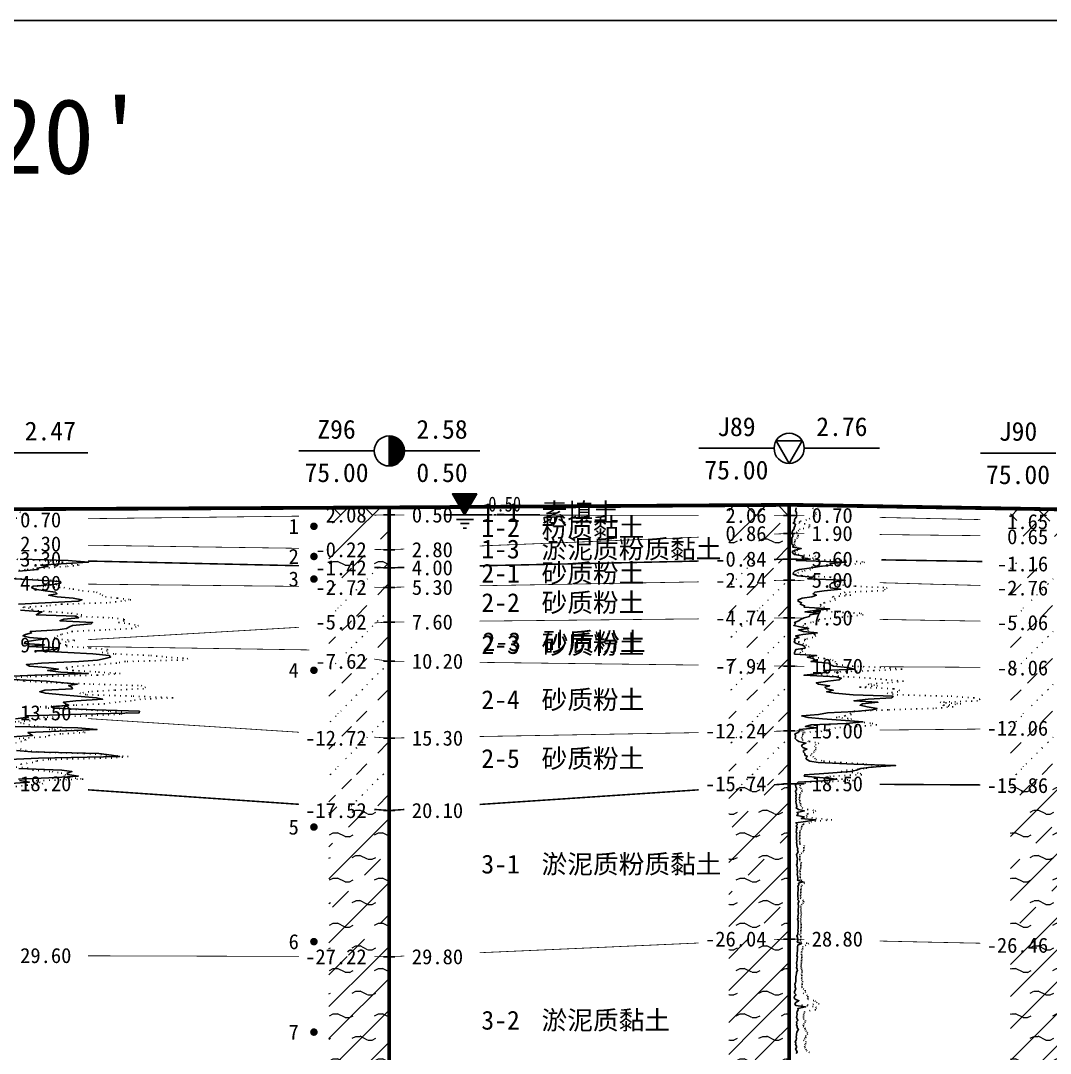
# Model space of a CAD drawing. Extents: x -37 to 3540, y -1485 to 297.
# Drawn here: x 1165.9 to 1302.6, y -746 to -609 of the extents above; entities that cross this region are included whole.
import ezdxf
from ezdxf.enums import TextEntityAlignment as Align

# ---------------------------------------------------------------- set-up
doc = ezdxf.new("R2010")
doc.units = 0
doc.linetypes.add('DOT', pattern=[6.35, 0, -6.35])
doc.layers.get('0').update_dxf_attribs({"linetype": 'CONTINUOUS'})
for name, color, linetype in [('CURVE', 200, 'CONTINUOUS'), ('FRAME', 7, 'CONTINUOUS'), ('HOLE', 41, 'CONTINUOUS'), ('SAMPLE', 1, 'CONTINUOUS'), ('STRATUM', 241, 'CONTINUOUS')]:
    doc.layers.add(name, color=color, linetype=linetype)
doc.layers.add('HATCH', color=7, linetype='CONTINUOUS', lineweight=13)
doc.styles.add('ST', font='')
doc.styles.get('ST').set_extended_font_data('SimSun')
pattern_1 = [(45, (860.5133, -891), (-2.12132, 2.12132), [10, 0]), (135, (860.5133, -891), (-2.12132, -2.12132), [10, 0])]
pattern_2 = [(45, (860.513, -891), (-4.24264, 4.24264), [10, 0]), (45, (861.574, -894.182), (-2.12132, 6.36396), [3, -3])]
pattern_3 = [(45, (860.513, -891), (-4.24264, 4.24264), [10, 0]), (45, (861.574, -894.182), (-2.12132, 6.36396), [3, -3]), (26.565, (861.5874, -891.2536), (5.999823, 5.999812), [0.567, -12.849]), (0, (861.0204, -891.2536), (0, 6), [0.567, -5.433]), (26.565, (858.932, -891), (5.999823, 5.999812), [0.567, -12.849]), (0, (859.439, -890.7464), (0, 6), [0.567, -5.433]), (153.435, (861.0204, -891.2536), (-5.999818, -5e-06), [1.134, -12.2826]), (26.565, (864.5874, -888.2536), (5.999823, 5.999812), [0.567, -12.849]), (0, (864.0204, -888.2536), (0, 6), [0.567, -5.433]), (26.565, (861.932, -888), (5.999823, 5.999812), [0.567, -12.849]), (0, (862.439, -887.7464), (0, 6), [0.567, -5.433]), (153.435, (864.0204, -888.2536), (-5.999818, -5e-06), [1.134, -12.2826])]
pattern_4 = [(45, (860.5133, -891), (-7e-07, 6.99998), [1.97196, -7.927535]), (45, (863.326, -888.171), (-7e-07, 6.99998), [1.99367, -7.90583]), (45, (865.581, -885.918), (-7e-07, 6.99998), [1.81361, -8.08588]), (26.56505, (860.5133, -887.5), (7, 7), [0.0965, -15.55598]), (36.8699, (861.2133, -886.8), (7, 7), [0.19775, -34.80225]), (315, (864.0133, -884.024), (6.99998, 1e-06), [0.03305, -9.86644]), (26.56505, (864.0133, -891), (7, 7), [0.14475, -15.50773]), (26.56505, (864.7133, -890.3), (7, 7), [0.10528, -15.5472]), (90, (865.063, -889.95), (-7, -5e-07), [0.02877, -6.97123]), (26.56505, (865.4133, -889.6), (7, 7), [0.09101, -31.21394]), (36.8699, (866.1133, -888.9), (7, 7), [0.11069, -34.88931]), (45, (866.8133, -888.2), (-2e-07, 6.99998), [0.10911, -9.79038]), (315, (867.4274, -887.452), (6.99998, 1e-06), [0.03305, -9.86644]), (36.8699, (861.9133, -886.1), (7, 7), [0.10224, -34.89776]), (53.1301, (862.6133, -885.4), (13.9999998, 21), [0.13438, -34.86562]), (53.1301, (863.3133, -884.7), (13.9999998, 21), [0.12625, -34.87375])]
pattern_5 = [(45, (860.5133, -891), (-2.12132, 2.12132), [10, 0]), (26.565, (861.5874, -891.2536), (5.999823, 5.999812), [0.567, -12.849]), (0, (861.0204, -891.2536), (0, 6), [0.567, -5.433]), (26.565, (858.932, -891), (5.999823, 5.999812), [0.567, -12.849]), (0, (859.439, -890.7464), (0, 6), [0.567, -5.433]), (153.435, (861.0204, -891.2536), (-5.999818, -5e-06), [1.134, -12.2826]), (26.565, (864.5874, -888.2536), (5.999823, 5.999812), [0.567, -12.849]), (0, (864.0204, -888.2536), (0, 6), [0.567, -5.433]), (26.565, (861.932, -888), (5.999823, 5.999812), [0.567, -12.849]), (0, (862.439, -887.7464), (0, 6), [0.567, -5.433]), (153.435, (864.0204, -888.2536), (-5.999818, -5e-06), [1.134, -12.2826])]

# ---------------------------------------------------------------- blocks, each defined once
blk = doc.blocks.new('图头_剖面图A3')
at = {"style": 'ST'}
for tag, height, p in [('01_剖面号', 10, (64.41, 11.39)), ('03＿纵向比例', 4.6, (50.43, -5.28)), ('02_横向比例', 4.6, (-18.82, -5.99))]:
    blk.add_attdef(tag, text='', height=height, dxfattribs=at).set_placement(p, align=Align.MIDDLE_LEFT)
blk = doc.blocks.new('H_sam_hole')
blk.add_line((0, 2), (0, -2))
at = {"const_width": 2}
blk.add_lwpolyline([(0, -1, 0.414214), (1, 0, 0.414214), (0, 1, 1)], format="xyb", dxfattribs=at)
blk.add_circle((0, 0), 2)
blk = doc.blocks.new('H_cpt_hole')
for p, q in [((-1.73, 1), (1.73, 1)), ((0, -2), (-1.73, 1)), ((1.73, 1), (0, -2))]:
    blk.add_line(p, q)
blk.add_circle((0, 0), 2)
blk = doc.blocks.new('SampleSoilUndisturbed')
at = {"const_width": 0.5}
blk.add_lwpolyline([(-0.25, 0, 1), (0.25, 0, 1)], format="xyb", close=True, dxfattribs=at)
blk = doc.blocks.new('Gwl')
blk.add_lwpolyline([(0, 0, 0, 3.22, 0), (0, 2.79, 3.22, 3.22, 0)], format="xyseb")
blk.add_lwpolyline([(0, 0), (1.61, 2.79), (-1.61, 2.79)], close=True)
for points in [[(-2.63, 0), (3.61, 0)], [(3.93, 0), (4.21, 0)], [(4.53, 0), (4.8, 0)], [(5.09, 0), (9.99, 0)], [(-1.09, -0.61), (1.16, -0.61)], [(-0.54, -1.14), (0.61, -1.14)], [(-0.19, -1.74), (0.26, -1.74)]]:
    blk.add_lwpolyline(points)
at = {"style": 'ST', "width": 0.8}
blk.add_attdef('*GWL', (3.14, 0.45), '', height=2, dxfattribs=at)

msp = doc.modelspace()

# ---------------------------------------------------------------- hatches: boundary and pattern name
at = {"layer": 'HATCH'}
h = msp.add_hatch(dxfattribs=at)
h.set_pattern_fill('STT', color=50, style=0)
h.set_pattern_definition(pattern_1)
h.paths.add_polyline_path([(1305.32, -673.86), (1297.32, -673.72), (1297.32, -675.28), (1305.32, -675.46)])
h.paths.add_polyline_path([(1288.2, -678.49), (1304.15, -678.49), (1304.15, -673.55), (1288.2, -673.55)], flags=9)
h.paths.add_polyline_path([(1288.2, -676.52), (1300.57, -676.52), (1300.57, -671.57), (1288.2, -671.57)], flags=9)
h.paths.add_polyline_path([(1296.11, -676.95), (1302.81, -676.95), (1302.81, -674.01), (1296.11, -674.01)], flags=24)
h = msp.add_hatch(dxfattribs=at)
h.set_pattern_fill('FZNT', color=32, style=0)
h.set_pattern_definition(pattern_2)
h.paths.add_polyline_path([(1305.32, -675.46), (1297.32, -675.28), (1297.32, -677.37), (1305.32, -677.46)])
h.paths.add_polyline_path([(1288.2, -681.35), (1314.88, -681.35), (1314.88, -676.41), (1288.2, -676.41)], flags=9)
h.paths.add_polyline_path([(1288.2, -678.49), (1304.15, -678.49), (1304.15, -673.55), (1288.2, -673.55)], flags=9)
h.paths.add_polyline_path([(1288.2, -676.52), (1300.57, -676.52), (1300.57, -671.57), (1288.2, -671.57)], flags=9)
h.paths.add_polyline_path([(1296.11, -678.95), (1302.81, -678.95), (1302.81, -676.01), (1296.11, -676.01)], flags=9)
h.paths.add_polyline_path([(1296.11, -676.95), (1302.81, -676.95), (1302.81, -674.01), (1296.11, -674.01)], flags=24)
h = msp.add_hatch(dxfattribs=at)
h.set_pattern_fill('FZNT', color=32, style=0)
h.set_pattern_definition(pattern_2)
h.paths.add_polyline_path([(1214.87, -674.58), (1206.87, -674.68), (1206.87, -679.06), (1214.87, -679.18)])
h.paths.add_polyline_path([(1204.23, -680.67), (1212.36, -680.67), (1212.36, -677.74), (1204.23, -677.74)], flags=9)
h.paths.add_polyline_path([(1205.66, -676.07), (1212.36, -676.07), (1212.36, -673.14), (1205.66, -673.14)], flags=9)
h = msp.add_hatch(dxfattribs=at)
h.set_pattern_fill('STT', color=50, style=0)
h.set_pattern_definition(pattern_1)
h.paths.add_polyline_path([(1214.87, -673.58), (1206.87, -673.62), (1206.87, -674.68), (1214.87, -674.58)])
h.paths.add_polyline_path([(1205.66, -676.07), (1212.36, -676.07), (1212.36, -673.14), (1205.66, -673.14)], flags=9)
h = msp.add_hatch(dxfattribs=at)
h.set_pattern_fill('STT', color=50, style=0)
h.set_pattern_definition(pattern_1)
h.paths.add_polyline_path([(1267.94, -673.23), (1259.94, -673.29), (1259.94, -674.63), (1267.94, -674.63)])
h.paths.add_polyline_path([(1258.73, -676.12), (1265.43, -676.12), (1265.43, -673.19), (1258.73, -673.19)], flags=9)
h = msp.add_hatch(dxfattribs=at)
h.set_pattern_fill('FZNT', color=32, style=0)
h.set_pattern_definition(pattern_2)
h.paths.add_polyline_path([(1267.94, -674.63), (1259.94, -674.63), (1259.94, -677.36), (1267.94, -677.03)])
h.paths.add_polyline_path([(1258.73, -678.52), (1265.43, -678.52), (1265.43, -675.59), (1258.73, -675.59)], flags=9)
h.paths.add_polyline_path([(1258.73, -676.12), (1265.43, -676.12), (1265.43, -673.19), (1258.73, -673.19)], flags=9)
h = msp.add_hatch(dxfattribs=at)
h.set_pattern_fill('YNFNT', color=251, style=0)
h.set_pattern_definition(pattern_3)
h.paths.add_polyline_path([(1267.94, -677.03), (1259.94, -677.36), (1259.94, -680.61), (1267.94, -680.43)])
h.paths.add_polyline_path([(1257.3, -681.92), (1265.43, -681.92), (1265.43, -678.99), (1257.3, -678.99)], flags=9)
h.paths.add_polyline_path([(1258.73, -678.52), (1265.43, -678.52), (1265.43, -675.59), (1258.73, -675.59)], flags=9)
h = msp.add_hatch(dxfattribs=at)
h.set_pattern_fill('YNFNT', color=251, style=0)
h.set_pattern_definition(pattern_3)
h.paths.add_polyline_path([(1214.87, -679.18), (1206.87, -679.06), (1206.87, -681.4), (1214.87, -681.58)])
h.paths.add_polyline_path([(1204.23, -683.07), (1212.36, -683.07), (1212.36, -680.15), (1204.23, -680.15)], flags=9)
h.paths.add_polyline_path([(1204.23, -680.67), (1212.36, -680.67), (1212.36, -677.74), (1204.23, -677.74)], flags=9)
h = msp.add_hatch(dxfattribs=at)
h.set_pattern_fill('SZFT', color=52, style=0)
h.set_pattern_definition(pattern_4)
h.paths.add_polyline_path([(1267.94, -680.43), (1259.94, -680.61), (1259.94, -683.38), (1267.94, -683.23)])
h.paths.add_polyline_path([(1257.31, -684.72), (1265.43, -684.72), (1265.43, -681.82), (1257.31, -681.82)], flags=9)
h.paths.add_polyline_path([(1257.3, -681.92), (1265.43, -681.92), (1265.43, -678.99), (1257.3, -678.99)], flags=9)
h = msp.add_hatch(dxfattribs=at)
h.set_pattern_fill('SZFT', color=52, style=0)
h.set_pattern_definition(pattern_4)
h.paths.add_polyline_path([(1214.87, -681.58), (1206.87, -681.4), (1206.87, -684.09), (1214.87, -684.18)])
h.paths.add_polyline_path([(1204.24, -685.66), (1212.35, -685.66), (1212.35, -682.76), (1204.24, -682.76)], flags=9)
h.paths.add_polyline_path([(1204.23, -683.07), (1212.36, -683.07), (1212.36, -680.15), (1204.23, -680.15)], flags=9)
h = msp.add_hatch(dxfattribs=at)
h.set_pattern_fill('SZFT', color=52, style=0)
h.set_pattern_definition(pattern_4)
h.paths.add_polyline_path([(1305.32, -681.06), (1297.32, -680.92), (1297.32, -684.04), (1305.32, -684.26)])
h.paths.add_polyline_path([(1288.2, -684.56), (1304.15, -684.56), (1304.15, -679.62), (1288.2, -679.62)], flags=9)
h.paths.add_polyline_path([(1294.68, -685.75), (1302.81, -685.75), (1302.81, -682.81), (1294.68, -682.81)], flags=9)
h.paths.add_polyline_path([(1294.68, -682.55), (1302.81, -682.55), (1302.81, -679.61), (1294.68, -679.61)], flags=9)
h = msp.add_hatch(dxfattribs=at)
h.set_pattern_fill('SZFT', color=52, style=0)
h.set_pattern_definition(pattern_4)
h.paths.add_polyline_path([(1267.94, -683.23), (1259.94, -683.38), (1259.94, -688.32), (1267.94, -688.23)])
h.paths.add_polyline_path([(1257.31, -689.72), (1265.43, -689.72), (1265.43, -686.82), (1257.31, -686.82)], flags=9)
h.paths.add_polyline_path([(1257.31, -684.72), (1265.43, -684.72), (1265.43, -681.82), (1257.31, -681.82)], flags=9)
h = msp.add_hatch(dxfattribs=at)
h.set_pattern_fill('SZFT', color=52, style=0)
h.set_pattern_definition(pattern_4)
h.paths.add_polyline_path([(1214.87, -684.18), (1206.87, -684.09), (1206.87, -689.25), (1214.87, -688.78)])
h.paths.add_polyline_path([(1204.23, -690.27), (1212.36, -690.27), (1212.36, -687.34), (1204.23, -687.34)], flags=9)
h.paths.add_polyline_path([(1204.24, -685.66), (1212.35, -685.66), (1212.35, -682.76), (1204.24, -682.76)], flags=9)
h = msp.add_hatch(dxfattribs=at)
h.set_pattern_fill('SZFT', color=52, style=0)
h.set_pattern_definition(pattern_4)
h.paths.add_polyline_path([(1305.32, -684.26), (1297.32, -684.04), (1297.32, -688.72), (1305.32, -688.86)])
h.paths.add_polyline_path([(1288.2, -688.46), (1304.15, -688.46), (1304.15, -683.52), (1288.2, -683.52)], flags=9)
h.paths.add_polyline_path([(1294.68, -690.35), (1302.81, -690.35), (1302.81, -687.41), (1294.68, -687.41)], flags=9)
h.paths.add_polyline_path([(1294.68, -685.75), (1302.81, -685.75), (1302.81, -682.81), (1294.68, -682.81)], flags=9)
h = msp.add_hatch(dxfattribs=at)
h.set_pattern_fill('SZFT', color=52, style=0)
h.set_pattern_definition(pattern_4)
h.paths.add_polyline_path([(1214.87, -688.78), (1206.87, -689.25), (1206.87, -692.85), (1214.87, -693.98)])
h.paths.add_polyline_path([(1204.23, -695.47), (1212.36, -695.47), (1212.36, -692.54), (1204.23, -692.54)], flags=9)
h.paths.add_polyline_path([(1204.23, -690.27), (1212.36, -690.27), (1212.36, -687.34), (1204.23, -687.34)], flags=9)
h = msp.add_hatch(dxfattribs=at)
h.set_pattern_fill('SZFT', color=52, style=0)
h.set_pattern_definition(pattern_4)
h.paths.add_polyline_path([(1267.94, -688.23), (1259.94, -688.32), (1259.94, -694.54), (1267.94, -694.63)])
h.paths.add_polyline_path([(1257.3, -696.12), (1265.43, -696.12), (1265.43, -693.19), (1257.3, -693.19)], flags=9)
h.paths.add_polyline_path([(1257.31, -689.72), (1265.43, -689.72), (1265.43, -686.82), (1257.31, -686.82)], flags=9)
h = msp.add_hatch(dxfattribs=at)
h.set_pattern_fill('SZFT', color=52, style=0)
h.set_pattern_definition(pattern_4)
h.paths.add_polyline_path([(1305.32, -688.86), (1297.32, -688.72), (1297.32, -694.81), (1305.32, -694.86)])
h.paths.add_polyline_path([(1288.2, -694.02), (1304.15, -694.02), (1304.15, -689.08), (1288.2, -689.08)], flags=9)
h.paths.add_polyline_path([(1294.68, -696.35), (1302.81, -696.35), (1302.81, -693.41), (1294.68, -693.41)], flags=9)
h.paths.add_polyline_path([(1294.68, -690.35), (1302.81, -690.35), (1302.81, -687.41), (1294.68, -687.41)], flags=9)
h = msp.add_hatch(dxfattribs=at)
h.set_pattern_fill('SZFT', color=52, style=0)
h.set_pattern_definition(pattern_4)
h.paths.add_polyline_path([(1214.87, -693.98), (1206.87, -692.85), (1206.87, -703.66), (1214.87, -704.18)])
h.paths.add_polyline_path([(1202.8, -705.67), (1212.36, -705.67), (1212.36, -702.75), (1202.8, -702.75)], flags=9)
h.paths.add_polyline_path([(1204.23, -695.47), (1212.36, -695.47), (1212.36, -692.54), (1204.23, -692.54)], flags=9)
h = msp.add_hatch(dxfattribs=at)
h.set_pattern_fill('SZFT', color=52, style=0)
h.set_pattern_definition(pattern_4)
h.paths.add_polyline_path([(1267.94, -694.63), (1259.94, -694.54), (1259.94, -703.38), (1267.94, -703.23)])
h.paths.add_polyline_path([(1255.88, -704.72), (1265.43, -704.72), (1265.43, -701.8), (1255.88, -701.8)], flags=9)
h.paths.add_polyline_path([(1257.3, -696.12), (1265.43, -696.12), (1265.43, -693.19), (1257.3, -693.19)], flags=9)
h = msp.add_hatch(dxfattribs=at)
h.set_pattern_fill('SZFT', color=52, style=0)
h.set_pattern_definition(pattern_4)
h.paths.add_polyline_path([(1305.32, -694.86), (1297.32, -694.81), (1297.32, -702.94), (1305.32, -702.86)])
h.paths.add_polyline_path([(1288.2, -701.34), (1304.15, -701.34), (1304.15, -696.4), (1288.2, -696.4)], flags=9)
h.paths.add_polyline_path([(1293.25, -704.35), (1302.81, -704.35), (1302.81, -701.41), (1293.25, -701.41)], flags=9)
h.paths.add_polyline_path([(1294.68, -696.35), (1302.81, -696.35), (1302.81, -693.41), (1294.68, -693.41)], flags=9)
h = msp.add_hatch(dxfattribs=at)
h.set_pattern_fill('SZFT', color=52, style=0)
h.set_pattern_definition(pattern_4)
h.paths.add_polyline_path([(1305.32, -702.86), (1297.32, -702.94), (1297.32, -710.41), (1305.32, -710.46)])
h.paths.add_polyline_path([(1288.2, -709.14), (1304.15, -709.14), (1304.15, -704.2), (1288.2, -704.2)], flags=9)
h.paths.add_polyline_path([(1293.25, -711.95), (1302.81, -711.95), (1302.81, -709.01), (1293.25, -709.01)], flags=9)
h.paths.add_polyline_path([(1293.25, -704.35), (1302.81, -704.35), (1302.81, -701.41), (1293.25, -701.41)], flags=9)
h = msp.add_hatch(dxfattribs=at)
h.set_pattern_fill('SZFT', color=52, style=0)
h.set_pattern_definition(pattern_4)
h.paths.add_polyline_path([(1214.87, -704.18), (1206.87, -703.66), (1206.87, -713.23), (1214.87, -713.78)])
h.paths.add_polyline_path([(1202.8, -715.27), (1212.36, -715.27), (1212.36, -712.35), (1202.8, -712.35)], flags=9)
h.paths.add_polyline_path([(1202.8, -705.67), (1212.36, -705.67), (1212.36, -702.75), (1202.8, -702.75)], flags=9)
h = msp.add_hatch(dxfattribs=at)
h.set_pattern_fill('SZFT', color=52, style=0)
h.set_pattern_definition(pattern_4)
h.paths.add_polyline_path([(1267.94, -703.23), (1259.94, -703.38), (1259.94, -710.77), (1267.94, -710.23)])
h.paths.add_polyline_path([(1255.88, -711.72), (1265.43, -711.72), (1265.43, -708.8), (1255.88, -708.8)], flags=9)
h.paths.add_polyline_path([(1255.88, -704.72), (1265.43, -704.72), (1265.43, -701.8), (1255.88, -701.8)], flags=9)
h = msp.add_hatch(dxfattribs=at)
h.set_pattern_fill('YNFNT', color=251, style=0)
h.set_pattern_definition(pattern_3)
h.paths.add_polyline_path([(1267.94, -710.23), (1259.94, -710.77), (1259.94, -731.19), (1267.94, -730.83)])
h.paths.add_polyline_path([(1255.87, -732.32), (1265.43, -732.32), (1265.43, -729.39), (1255.87, -729.39)], flags=9)
h.paths.add_polyline_path([(1255.88, -711.72), (1265.43, -711.72), (1265.43, -708.8), (1255.88, -708.8)], flags=9)
h = msp.add_hatch(dxfattribs=at)
h.set_pattern_fill('YNFNT', color=251, style=0)
h.set_pattern_definition(pattern_3)
h.paths.add_polyline_path([(1305.32, -710.46), (1297.32, -710.41), (1297.32, -731.48), (1305.32, -731.66)])
h.paths.add_polyline_path([(1288.2, -723.15), (1314.88, -723.15), (1314.88, -718.21), (1288.2, -718.21)], flags=9)
h.paths.add_polyline_path([(1293.25, -733.15), (1302.81, -733.15), (1302.81, -730.21), (1293.25, -730.21)], flags=9)
h.paths.add_polyline_path([(1293.25, -711.95), (1302.81, -711.95), (1302.81, -709.01), (1293.25, -709.01)], flags=9)
h = msp.add_hatch(dxfattribs=at)
h.set_pattern_fill('YNFNT', color=251, style=0)
h.set_pattern_definition(pattern_3)
h.paths.add_polyline_path([(1214.87, -713.78), (1206.87, -713.23), (1206.87, -733.16), (1214.87, -733.18)])
h.paths.add_polyline_path([(1202.81, -734.66), (1212.35, -734.66), (1212.35, -731.76), (1202.81, -731.76)], flags=9)
h.paths.add_polyline_path([(1202.8, -715.27), (1212.36, -715.27), (1212.36, -712.35), (1202.8, -712.35)], flags=9)
h = msp.add_hatch(dxfattribs=at)
h.set_pattern_fill('YNNT', color=251, style=0)
h.set_pattern_definition(pattern_5)
h.paths.add_polyline_path([(1267.94, -730.83), (1259.94, -731.19), (1259.94, -751.52), (1267.94, -751.43)])
h.paths.add_polyline_path([(1255.87, -752.92), (1265.43, -752.92), (1265.43, -749.99), (1255.87, -749.99)], flags=9)
h.paths.add_polyline_path([(1255.87, -732.32), (1265.43, -732.32), (1265.43, -729.39), (1255.87, -729.39)], flags=9)
h = msp.add_hatch(dxfattribs=at)
h.set_pattern_fill('YNNT', color=251, style=0)
h.set_pattern_definition(pattern_5)
h.paths.add_polyline_path([(1305.32, -731.66), (1297.32, -731.48), (1297.32, -752.08), (1305.32, -752.26)])
h.paths.add_polyline_path([(1288.21, -743.84), (1307.71, -743.84), (1307.71, -738.95), (1288.21, -738.95)], flags=9)
h.paths.add_polyline_path([(1293.25, -753.75), (1302.81, -753.75), (1302.81, -750.81), (1293.25, -750.81)], flags=9)
h.paths.add_polyline_path([(1293.25, -733.15), (1302.81, -733.15), (1302.81, -730.21), (1293.25, -730.21)], flags=9)
h = msp.add_hatch(dxfattribs=at)
h.set_pattern_fill('YNNT', color=251, style=0)
h.set_pattern_definition(pattern_5)
h.paths.add_polyline_path([(1214.87, -733.18), (1206.87, -733.16), (1206.87, -752.26), (1214.87, -751.98)])
h.paths.add_polyline_path([(1202.8, -753.47), (1212.36, -753.47), (1212.36, -750.54), (1202.8, -750.54)], flags=9)
h.paths.add_polyline_path([(1202.81, -734.66), (1212.35, -734.66), (1212.35, -731.76), (1202.81, -731.76)], flags=9)

# ---------------------------------------------------------------- linework, layer by layer
at = {"layer": 'CURVE', "color": 30, "linetype": 'Continuous'}
for points in [[(1268.87, -673.63), (1268.83, -673.83), (1268.8, -674.03), (1268.93, -674.23), (1268.93, -674.43), (1268.91, -674.63), (1268.91, -674.83), (1268.76, -675.03), (1268.64, -675.23), (1268.69, -675.43), (1268.47, -675.63), (1268.8, -675.83), (1268.75, -676.03), (1268.61, -676.23), (1268.61, -676.43), (1268.43, -676.63), (1268.36, -676.83), (1268.35, -677.03), (1268.42, -677.23), (1268.45, -677.43), (1268.3, -677.63), (1268.31, -677.83), (1268.3, -678.03), (1268.31, -678.23), (1268.32, -678.43), (1268.5, -678.63), (1268.42, -678.83), (1269.54, -679.03), (1268.74, -679.23), (1268.36, -679.43), (1268.44, -679.63), (1268.67, -679.83), (1269.92, -680.03), (1269.64, -680.23), (1270.74, -680.43), (1268.88, -680.63), (1275.55, -680.83), (1273.35, -681.03), (1273.55, -681.23), (1271.96, -681.43), (1270.58, -681.63), (1269.3, -681.83), (1268.72, -682.03), (1268.5, -682.23), (1268.46, -682.43), (1269.06, -682.63), (1271.08, -682.83), (1270.42, -683.03), (1275.18, -683.23), (1274.03, -683.43), (1273.58, -683.63), (1273.35, -683.83), (1273.38, -684.03), (1273.41, -684.23), (1274.8, -684.43), (1272.59, -684.63), (1271.37, -684.83), (1271.12, -685.03), (1271.57, -685.23), (1270.94, -685.43), (1269.66, -685.63), (1269.12, -685.83), (1269.13, -686.03), (1269.6, -686.23), (1269.41, -686.43), (1269.99, -686.63), (1269.94, -686.83), (1273.33, -687.03), (1271.37, -687.23), (1270.04, -687.43), (1271.9, -687.63), (1270.7, -687.83), (1270.65, -688.03), (1269.95, -688.23), (1269.45, -688.43), (1269.21, -688.63), (1268.66, -688.83), (1268.77, -689.03), (1268.55, -689.23), (1269.39, -689.43), (1270.55, -689.63), (1269.18, -689.83), (1269.84, -690.03), (1271.68, -690.23), (1269.78, -690.43), (1268.8, -690.63), (1269.26, -690.83), (1268.67, -691.03), (1268.71, -691.23), (1268.6, -691.43), (1268.87, -691.63), (1269.7, -691.83), (1270.01, -692.03), (1270.06, -692.23), (1268.83, -692.43), (1268.76, -692.63), (1268.65, -692.83), (1268.66, -693.03), (1271.59, -693.23), (1270.34, -693.43), (1271.09, -693.63), (1271.46, -693.83), (1270.85, -694.03), (1273.23, -694.23), (1273.34, -694.43), (1273.83, -694.63), (1275.75, -694.83), (1276.6, -695.03), (1272.53, -695.23), (1272.94, -695.43), (1271.62, -695.63), (1269.9, -695.83), (1274.17, -696.03), (1274.85, -696.23), (1274.57, -696.43), (1273.1, -696.63), (1271.54, -696.83), (1271.84, -697.03), (1273.3, -697.23), (1272.7, -697.43), (1272.92, -697.63), (1273.79, -697.83), (1272.91, -698.03), (1274.03, -698.23), (1276.44, -698.43), (1281.73, -698.63), (1281.56, -698.83), (1278.44, -699.03), (1276.54, -699.23), (1279.72, -699.43), (1277.67, -699.63), (1277.35, -699.83), (1278.31, -700.03), (1279.62, -700.23), (1279, -700.43), (1276.64, -700.63), (1273.03, -700.83), (1271.82, -701.03), (1269.61, -701.23), (1270.47, -701.43), (1272.36, -701.63), (1275.43, -701.83), (1277.73, -702.03), (1275.5, -702.23), (1270.88, -702.43), (1270.11, -702.63), (1271.6, -702.83), (1269.3, -703.03), (1269.3, -703.23), (1269.14, -703.43), (1268.72, -703.63), (1268.77, -703.83), (1268.78, -704.03), (1268.74, -704.23), (1268.98, -704.43), (1269.22, -704.63), (1270.16, -704.83), (1269.7, -705.03), (1269.6, -705.23), (1269.76, -705.43), (1270.3, -705.63), (1269.86, -705.83), (1269.85, -706.03), (1270.03, -706.23), (1270.03, -706.43), (1270.36, -706.63), (1270.16, -706.83), (1270.28, -707.03), (1270.69, -707.23), (1271.81, -707.43), (1276.55, -707.63), (1282.06, -707.83), (1278.83, -708.03), (1277.44, -708.23), (1276.89, -708.43), (1276.07, -708.63), (1273.18, -708.83), (1270.02, -709.03), (1269.95, -709.23), (1272.48, -709.43), (1274.28, -709.63), (1272.4, -709.83), (1269.13, -710.03), (1268.9, -710.23), (1268.8, -710.43), (1268.85, -710.63), (1268.91, -710.83), (1268.92, -711.03), (1268.79, -711.23), (1268.85, -711.43), (1268.9, -711.63), (1268.82, -711.83), (1268.89, -712.03), (1268.83, -712.23), (1268.87, -712.43), (1268.82, -712.63), (1268.86, -712.83), (1268.92, -713.03), (1268.98, -713.23), (1268.87, -713.43), (1269.2, -713.63), (1269.97, -713.83), (1268.99, -714.03), (1269.14, -714.23), (1268.96, -714.43), (1269.94, -714.63), (1269.55, -714.83), (1271.46, -715.03), (1270.11, -715.23), (1268.83, -715.43), (1269.04, -715.63), (1268.86, -715.83), (1269.03, -716.03), (1268.92, -716.23), (1268.92, -716.43), (1268.86, -716.63), (1268.96, -716.83), (1268.92, -717.03), (1268.93, -717.23), (1268.91, -717.43), (1268.94, -717.63), (1268.96, -717.83), (1268.91, -718.03), (1268.95, -718.23), (1268.95, -718.43), (1269.03, -718.63), (1269.1, -718.83), (1269.05, -719.03), (1269.13, -719.23), (1269.05, -719.43), (1268.94, -719.63), (1268.97, -719.83), (1269, -720.03), (1269.05, -720.23), (1268.99, -720.43), (1268.99, -720.63), (1269.01, -720.83), (1268.94, -721.03), (1269.01, -721.23), (1269.05, -721.43), (1269.03, -721.63), (1269.04, -721.83), (1269.06, -722.03), (1269.02, -722.23), (1269.07, -722.43), (1269.08, -722.63), (1269.08, -722.83), (1269.07, -723.03), (1269.75, -723.23), (1269.19, -723.43), (1269.24, -723.63), (1269.08, -723.83), (1269.13, -724.03), (1269.13, -724.23), (1269.12, -724.43), (1269.1, -724.63), (1269.11, -724.83), (1269.11, -725.03), (1269.09, -725.23), (1269.12, -725.43), (1269.09, -725.63), (1269.27, -725.83), (1269.15, -726.03), (1269.15, -726.23), (1269.18, -726.43), (1269.18, -726.63), (1269.15, -726.83), (1269.16, -727.03), (1269.16, -727.23), (1269.19, -727.43), (1269.14, -727.63), (1269.09, -727.83), (1269.12, -728.03), (1269.07, -728.23), (1269.15, -728.43), (1269.14, -728.63), (1269.14, -728.83), (1269.14, -729.03), (1269.13, -729.23), (1269.16, -729.43), (1269.11, -729.63), (1269.13, -729.83), (1269.1, -730.03), (1269.11, -730.23), (1268.95, -730.43), (1269.05, -730.63), (1269.1, -730.83), (1269.09, -731.03), (1269.02, -731.23), (1269.6, -731.43), (1269.09, -731.63), (1269.06, -731.83), (1269.06, -732.03), (1269.05, -732.23), (1269.04, -732.43), (1269.02, -732.63), (1269.01, -732.83), (1268.98, -733.03), (1269.07, -733.23), (1269.02, -733.43), (1269.02, -733.63), (1268.96, -733.83), (1268.93, -734.03), (1268.96, -734.23), (1268.96, -734.43), (1268.91, -734.63), (1269.01, -734.83), (1269.04, -735.03), (1268.91, -735.23), (1268.92, -735.43), (1268.89, -735.63), (1268.81, -735.83), (1268.83, -736.03), (1268.83, -736.23), (1268.85, -736.43), (1268.77, -736.63), (1268.7, -736.83), (1268.75, -737.03), (1268.76, -737.23), (1268.81, -737.43), (1268.74, -737.63), (1268.66, -737.83), (1268.67, -738.03), (1268.87, -738.23), (1268.66, -738.43), (1268.6, -738.63), (1268.76, -738.83), (1269.25, -739.03), (1268.89, -739.23), (1268.72, -739.43), (1268.82, -739.63), (1270.13, -739.83), (1269.11, -740.03), (1269.14, -740.23), (1269.02, -740.43), (1268.95, -740.63), (1268.99, -740.83), (1268.97, -741.03), (1268.94, -741.23), (1269.01, -741.43), (1269.1, -741.63), (1268.94, -741.83), (1268.96, -742.03), (1268.93, -742.23), (1268.99, -742.43), (1269, -742.63), (1269.18, -742.83), (1269.04, -743.03), (1268.95, -743.23), (1268.94, -743.43), (1268.9, -743.63), (1268.88, -743.83), (1268.93, -744.03), (1268.87, -744.23), (1268.74, -744.43), (1268.81, -744.63), (1268.8, -744.83), (1268.9, -745.03), (1268.92, -745.23), (1268.79, -745.43), (1268.93, -745.63), (1269.02, -745.83), (1268.87, -746.03)], [(1165.9, -680.42), (1172.26, -680.62), (1174.97, -680.82), (1171.99, -681.02), (1168.62, -681.22), (1169.56, -681.42), (1168.1, -681.62), (1168.27, -681.82), (1165.68, -682.02)], [(1164.45, -683.02), (1168.25, -683.22), (1171.24, -683.42), (1171.27, -683.62), (1170.33, -683.82), (1167.62, -684.02), (1167.39, -684.22), (1167.81, -684.42), (1169.2, -684.62), (1170.59, -684.82), (1170.78, -685.02), (1169.68, -685.22), (1170.81, -685.42), (1172.93, -685.62), (1174.08, -685.82), (1173.59, -686.02), (1169.2, -686.22), (1165.67, -686.42)], [(1165.93, -687.22), (1168.8, -687.42), (1168.42, -687.62), (1168.02, -687.82), (1173.32, -688.02), (1173.64, -688.22), (1171.67, -688.42), (1171.15, -688.62), (1175.49, -688.82), (1175.3, -689.02), (1172.82, -689.22), (1172.45, -689.42), (1172.01, -689.62), (1170.9, -689.82), (1167.22, -690.02), (1167.39, -690.22), (1166.59, -690.42), (1166.25, -690.62), (1167.14, -690.82), (1169.26, -691.02), (1167.67, -691.22), (1166.53, -691.42), (1166.44, -691.62), (1169.1, -691.82), (1166.99, -692.02), (1170.99, -692.22), (1170.56, -692.42), (1168.11, -692.62), (1172.19, -692.82), (1175.51, -693.02), (1177.71, -693.22), (1177.88, -693.42), (1177.15, -693.62), (1176.13, -693.82), (1173.68, -694.02), (1168.73, -694.22), (1166.71, -694.42), (1167.13, -694.62), (1169.34, -694.82), (1170.95, -695.02), (1169.52, -695.22), (1171.26, -695.42), (1174.93, -695.62), (1167.83, -695.82), (1163.92, -696.02)], [(1164.93, -696.42), (1169.36, -696.62), (1171.24, -696.82), (1173.48, -697.02), (1172.3, -697.22), (1172.72, -697.42), (1172.82, -697.62), (1169.14, -697.82), (1168.48, -698.02), (1169.24, -698.22), (1171.52, -698.42), (1173.48, -698.62), (1175.97, -698.82), (1176.84, -699.02), (1173.26, -699.22), (1171.63, -699.42), (1171.92, -699.62), (1172.34, -699.82), (1170, -700.02), (1170.34, -700.22), (1175.84, -700.42), (1181.7, -700.62), (1181.69, -700.82), (1174.08, -701.02), (1166.81, -701.22), (1166.95, -701.42), (1165.28, -701.62)], [(1165.23, -702.62), (1173.54, -702.82), (1176.08, -703.02), (1172.04, -703.22), (1166.92, -703.42), (1167.16, -703.62), (1167.54, -703.82), (1164.73, -704.02)], [(1165.39, -705.82), (1167.4, -706.02), (1176.33, -706.22), (1178, -706.42), (1179.11, -706.62), (1168.32, -706.82), (1164.4, -707.02)], [(1165.72, -708.22), (1171.41, -708.42), (1172.75, -708.62), (1172.13, -708.82), (1172.19, -709.02), (1173.58, -709.22), (1170.72, -709.42), (1165.66, -709.62)], [(1165.79, -709.82), (1167.12, -710.02), (1164.64, -710.22)]]:
    msp.add_lwpolyline(points, dxfattribs=at)
at = {"layer": 'CURVE', "color": 100, "linetype": 'DOT', "ltscale": 0.1}
for points in [[(1271.07, -673.63), (1271.29, -673.83), (1271.3, -674.03), (1271.44, -674.23), (1271.53, -674.43), (1271.4, -674.63), (1271.18, -674.83), (1270.69, -675.03), (1270.26, -675.23), (1269.38, -675.43), (1269.23, -675.63), (1270.66, -675.83), (1270.66, -676.03), (1270.62, -676.23), (1269.41, -676.43), (1269.21, -676.63), (1268.96, -676.83), (1268.91, -677.03), (1269.13, -677.23), (1269.13, -677.43), (1269.03, -677.63), (1268.79, -677.83), (1268.71, -678.03), (1268.67, -678.23), (1268.6, -678.43), (1268.71, -678.63), (1268.89, -678.83), (1269.1, -679.03), (1269.05, -679.23), (1268.72, -679.43), (1268.72, -679.63), (1269.14, -679.83), (1271.37, -680.03), (1271.88, -680.23), (1269.69, -680.43), (1275.39, -680.63), (1277.96, -680.83), (1277.48, -681.03), (1274.46, -681.23), (1270.98, -681.43), (1271.06, -681.63), (1270.8, -681.83), (1269.7, -682.03), (1269.2, -682.23), (1268.79, -682.43), (1269.64, -682.63), (1273.41, -682.83), (1274, -683.03), (1275.42, -683.23), (1274.65, -683.43), (1274.07, -683.63), (1274.34, -683.83), (1276.72, -684.03), (1280.94, -684.23), (1280.67, -684.43), (1280.46, -684.63), (1275.36, -684.83), (1274.71, -685.03), (1276.12, -685.23), (1273.64, -685.43), (1273.98, -685.63), (1274.11, -685.83), (1273.43, -686.03), (1272.6, -686.23), (1272.15, -686.43), (1272.08, -686.63), (1272.65, -686.83), (1271.59, -687.03), (1272.92, -687.23), (1273.57, -687.43), (1277.44, -687.63), (1277.76, -687.83), (1275.78, -688.03), (1274.22, -688.23), (1271.9, -688.43), (1271.9, -688.63), (1270.88, -688.83), (1270.08, -689.03), (1269.76, -689.23), (1270.29, -689.43), (1270.38, -689.63), (1270.45, -689.83), (1270.36, -690.03), (1270.52, -690.23), (1271.37, -690.43), (1271.48, -690.63), (1271.09, -690.83), (1270.12, -691.03), (1270.03, -691.23), (1269.12, -691.43), (1269.75, -691.63), (1270.14, -691.83), (1270.61, -692.03), (1270.02, -692.23), (1269.62, -692.43), (1269.77, -692.63), (1269.38, -692.83), (1270.07, -693.03), (1270.61, -693.23), (1271.06, -693.43), (1272.62, -693.63), (1273.7, -693.83), (1274.03, -694.03), (1274.22, -694.23), (1274.24, -694.43), (1276.32, -694.63), (1280.55, -694.83), (1282.93, -695.03), (1279.19, -695.23), (1272.64, -695.43), (1272.25, -695.63), (1272.22, -695.83), (1275.75, -696.03), (1278.62, -696.23), (1280.79, -696.43), (1283.14, -696.63), (1281.08, -696.83), (1278.45, -697.03), (1279.68, -697.23), (1277.27, -697.43), (1281.85, -697.63), (1282.57, -697.83), (1282.37, -698.03), (1280.94, -698.23), (1282.29, -698.43), (1289.45, -698.63), (1292.45, -698.83), (1293.3, -699.03), (1292.95, -699.23), (1287.98, -699.43), (1290.75, -699.63), (1288.32, -699.83), (1289.7, -700.03), (1287.12, -700.23), (1281.05, -700.43), (1276.37, -700.63), (1276.02, -700.83), (1276.2, -701.03), (1275.35, -701.23), (1274.2, -701.43), (1276.2, -701.63), (1275.78, -701.83), (1277.17, -702.03), (1278.95, -702.23), (1279.57, -702.43), (1276.95, -702.63), (1274.11, -702.83), (1273.27, -703.03), (1273, -703.23), (1269.81, -703.43), (1269.76, -703.63), (1269.76, -703.83), (1269.57, -704.03), (1269.67, -704.23), (1269.71, -704.43), (1270.62, -704.63), (1271.89, -704.83), (1271.53, -705.03), (1271.3, -705.23), (1271.47, -705.43), (1271.5, -705.63), (1271.37, -705.83), (1271.28, -706.03), (1270.99, -706.23), (1270.76, -706.43), (1271.12, -706.63), (1271.37, -706.83), (1271.48, -707.03), (1272.52, -707.23), (1274.78, -707.43), (1278.12, -707.63), (1279.85, -707.83), (1278.99, -708.03), (1277.85, -708.23), (1275.64, -708.43), (1274.82, -708.63), (1277.39, -708.83), (1277.58, -709.03), (1273.44, -709.23), (1272.7, -709.43), (1274.91, -709.63), (1276.72, -709.83), (1270.86, -710.03), (1269.57, -710.23), (1269.42, -710.43), (1269.37, -710.63), (1269.49, -710.83), (1269.63, -711.03), (1269.69, -711.23), (1269.53, -711.43), (1269.35, -711.63), (1269.37, -711.83), (1269.31, -712.03), (1269.29, -712.23), (1269.36, -712.43), (1269.33, -712.63), (1269.43, -712.83), (1269.43, -713.03), (1269.53, -713.23), (1269.66, -713.43), (1270.35, -713.63), (1271.49, -713.83), (1271.21, -714.03), (1270.38, -714.23), (1270.29, -714.43), (1270.24, -714.63), (1271.49, -714.83), (1273.63, -715.03), (1270.9, -715.23), (1270.64, -715.43), (1269.76, -715.63), (1269.62, -715.83), (1269.6, -716.03), (1269.57, -716.23), (1269.41, -716.43), (1269.38, -716.63), (1269.37, -716.83), (1269.37, -717.03), (1269.31, -717.23), (1269.36, -717.43), (1269.33, -717.63), (1269.34, -717.83), (1269.36, -718.03), (1269.34, -718.23), (1269.98, -718.43), (1269.9, -718.63), (1269.9, -718.83), (1269.91, -719.03), (1269.85, -719.23), (1269.62, -719.43), (1269.38, -719.63), (1269.37, -719.83), (1269.36, -720.03), (1269.37, -720.23), (1269.34, -720.43), (1269.57, -720.63), (1269.48, -720.83), (1269.5, -721.03), (1269.5, -721.23), (1269.48, -721.43), (1269.38, -721.63), (1269.4, -721.83), (1269.41, -722.03), (1269.43, -722.23), (1269.41, -722.43), (1269.4, -722.63), (1269.41, -722.83), (1269.53, -723.03), (1269.93, -723.23), (1269.98, -723.43), (1269.65, -723.63), (1269.57, -723.83), (1269.53, -724.03), (1269.51, -724.23), (1269.49, -724.43), (1269.5, -724.63), (1269.48, -724.83), (1269.46, -725.03), (1269.48, -725.23), (1269.41, -725.43), (1269.76, -725.63), (1269.88, -725.83), (1269.81, -726.03), (1269.61, -726.23), (1269.5, -726.43), (1269.52, -726.63), (1269.5, -726.83), (1269.49, -727.03), (1269.52, -727.23), (1269.57, -727.43), (1269.53, -727.63), (1269.52, -727.83), (1269.47, -728.03), (1269.5, -728.23), (1269.45, -728.43), (1269.48, -728.63), (1269.53, -728.83), (1269.53, -729.03), (1269.53, -729.23), (1269.52, -729.43), (1269.5, -729.63), (1269.52, -729.83), (1269.5, -730.03), (1269.34, -730.23), (1269.5, -730.43), (1269.49, -730.63), (1269.47, -730.83), (1269.41, -731.03), (1269.5, -731.23), (1270.55, -731.43), (1270.14, -731.63), (1269.78, -731.83), (1269.74, -732.03), (1269.73, -732.23), (1269.61, -732.43), (1269.57, -732.63), (1269.59, -732.83), (1269.61, -733.03), (1269.61, -733.23), (1269.62, -733.43), (1269.58, -733.63), (1269.58, -733.83), (1269.57, -734.03), (1269.55, -734.23), (1269.51, -734.43), (1269.54, -734.63), (1269.59, -734.83), (1269.69, -735.03), (1269.69, -735.23), (1269.59, -735.43), (1269.62, -735.63), (1269.64, -735.83), (1269.61, -736.03), (1269.59, -736.23), (1269.75, -736.43), (1269.69, -736.63), (1269.69, -736.83), (1269.64, -737.03), (1269.62, -737.23), (1269.81, -737.43), (1270.05, -737.63), (1270.14, -737.83), (1269.82, -738.03), (1270.29, -738.23), (1270.42, -738.43), (1270.4, -738.63), (1270.42, -738.83), (1271.38, -739.03), (1271.58, -739.23), (1271.93, -739.43), (1269.57, -739.63), (1271.47, -739.83), (1271.59, -740.03), (1271.47, -740.23), (1270.02, -740.43), (1269.95, -740.63), (1269.88, -740.83), (1269.86, -741.03), (1269.86, -741.23), (1269.84, -741.43), (1270.12, -741.63), (1270.09, -741.83), (1269.95, -742.03), (1269.83, -742.23), (1269.82, -742.43), (1270.03, -742.63), (1270.09, -742.83), (1270.19, -743.03), (1270.34, -743.23), (1270.42, -743.43), (1270.18, -743.63), (1270.16, -743.83), (1270.06, -744.03), (1269.83, -744.23), (1270.19, -744.43), (1270.17, -744.63), (1270.05, -744.83), (1269.98, -745.03), (1270.03, -745.23), (1270.16, -745.43), (1270.24, -745.63), (1270.57, -745.83), (1270.9, -746.03)], [(1165.85, -674.22), (1166.62, -674.42), (1166.74, -674.62), (1166.16, -674.82), (1165.37, -675.02)], [(1164.72, -680.42), (1168.45, -680.62), (1171.49, -680.82), (1171.98, -681.02), (1173.72, -681.22), (1171.98, -681.42), (1169.13, -681.62), (1166.57, -681.82), (1165.12, -682.02)], [(1165.23, -683.02), (1169.89, -683.22), (1171.26, -683.42), (1170.56, -683.62), (1170.74, -683.82), (1168.17, -684.02), (1171.66, -684.22), (1172.89, -684.42), (1174.16, -684.62), (1176.02, -684.82), (1176.44, -685.02), (1176.78, -685.22), (1177.19, -685.42), (1178.8, -685.62), (1180.59, -685.82), (1179.34, -686.02), (1177.38, -686.22), (1171.38, -686.42), (1169.48, -686.62), (1166.25, -686.82), (1167.43, -687.02), (1167.51, -687.22), (1169.96, -687.42), (1172.67, -687.62), (1174.06, -687.82), (1173.2, -688.02), (1178.08, -688.22), (1179.67, -688.42), (1179.67, -688.62), (1178.95, -688.82), (1180.32, -689.02), (1181.58, -689.22), (1181.28, -689.42), (1180.73, -689.62), (1177.26, -689.82), (1172.79, -690.02), (1172.23, -690.22), (1171.31, -690.42), (1170.89, -690.62), (1170.4, -690.82), (1170.68, -691.02), (1173.13, -691.22), (1172, -691.42), (1171.14, -691.62), (1172.01, -691.82), (1172.03, -692.02), (1175.19, -692.22), (1177.46, -692.42), (1177.45, -692.62), (1176.75, -692.82), (1178.51, -693.02), (1183.22, -693.22), (1185.24, -693.42), (1188.12, -693.62), (1187.53, -693.82), (1179.85, -694.02), (1178.69, -694.22), (1176.49, -694.42), (1173.58, -694.62), (1171.97, -694.82), (1172.09, -695.02), (1172.91, -695.22), (1176.3, -695.42), (1179.16, -695.62), (1176.12, -695.82), (1166.85, -696.02), (1164.76, -696.22)], [(1164.8, -696.42), (1166.46, -696.62), (1169.94, -696.82), (1175.58, -697.02), (1181.95, -697.22), (1182.52, -697.42), (1182.27, -697.62), (1178.42, -697.82), (1175.01, -698.02), (1173.8, -698.22), (1174.74, -698.42), (1180.89, -698.62), (1186.19, -698.82), (1181.86, -699.02), (1180.63, -699.22), (1178.57, -699.42), (1177.09, -699.62), (1173.03, -699.82), (1168.54, -700.02), (1169.6, -700.22), (1174.63, -700.42), (1177.82, -700.62), (1180.1, -700.82), (1179.14, -701.02), (1174.69, -701.22), (1169.09, -701.42), (1168.53, -701.62), (1167.96, -701.82), (1165.21, -702.02), (1166.31, -702.22), (1167.02, -702.42), (1168.19, -702.62), (1170.9, -702.82), (1169.72, -703.02), (1173.46, -703.22), (1174.53, -703.42), (1171.26, -703.62), (1169.72, -703.82), (1169.3, -704.02), (1165.74, -704.22), (1166.69, -704.42), (1166.07, -704.62), (1165.32, -704.82)], [(1165.91, -705.62), (1166.6, -705.82), (1168.32, -706.02), (1174.38, -706.22), (1177.25, -706.42), (1180.22, -706.62), (1178.04, -706.82), (1169.7, -707.02), (1168.06, -707.22), (1167.56, -707.42), (1165.99, -707.62), (1165.75, -707.82)], [(1165.36, -708.02), (1167.58, -708.22), (1167.54, -708.42), (1170.11, -708.62), (1171.32, -708.82), (1171.95, -709.02), (1171.66, -709.22), (1172.43, -709.42), (1174.23, -709.62), (1168.01, -709.82), (1168.45, -710.02), (1168.91, -710.22), (1166.88, -710.42), (1165.16, -710.62)]]:
    msp.add_lwpolyline(points, dxfattribs=at)
at = {"layer": 'FRAME', "linetype": 'Continuous'}
msp.add_line((1394.49, -609), (721.72, -609), dxfattribs=at)
at = {"layer": 'HOLE', "linetype": 'Continuous'}
for points in [[(1265.94, -665.73), (1255.94, -665.73)], [(1269.94, -665.73), (1279.94, -665.73)], [(1164.88, -666.32), (1174.88, -666.32)], [(1212.87, -666.08), (1202.87, -666.08)], [(1216.87, -666.08), (1226.87, -666.08)], [(1303.32, -666.36), (1293.32, -666.36)], [(1214.12, -674.58), (1215.62, -674.58)], [(1267.19, -674.63), (1268.69, -674.63)], [(1267.19, -677.03), (1268.69, -677.03)], [(1214.12, -679.18), (1215.62, -679.18)], [(1267.19, -680.43), (1268.69, -680.43)], [(1214.12, -681.58), (1215.62, -681.58)], [(1267.19, -683.23), (1268.69, -683.23)], [(1214.12, -684.18), (1215.62, -684.18)], [(1214.12, -688.78), (1215.62, -688.78)], [(1267.19, -688.23), (1268.69, -688.23)], [(1214.12, -693.98), (1215.62, -693.98)], [(1267.19, -694.63), (1268.69, -694.63)], [(1267.19, -703.23), (1268.69, -703.23)], [(1214.12, -704.18), (1215.62, -704.18)], [(1267.19, -710.23), (1268.69, -710.23)], [(1214.12, -713.78), (1215.62, -713.78)], [(1267.19, -730.83), (1268.69, -730.83)], [(1214.12, -733.18), (1215.62, -733.18)]]:
    msp.add_lwpolyline(points, dxfattribs=at)
at = {"layer": 'HOLE', "linetype": 'Continuous', "const_width": 0.5}
for points in [[(1214.87, -673.58), (1214.87, -823.58)], [(1267.94, -673.23), (1267.94, -821.93)]]:
    msp.add_lwpolyline(points, dxfattribs=at)
at = {"layer": 'STRATUM', "linetype": 'Continuous'}
for points, const_width in [([(1124.17, -673.34), (1162.88, -673.82), (1212.87, -673.59)], 0.5), ([(1212.87, -673.59), (1214.87, -673.58), (1226.87, -673.5)], 0.5), ([(1226.87, -673.5), (1265.94, -673.25)], 0.5), ([(1265.94, -673.25), (1267.94, -673.23), (1279.94, -673.43)], 0.5), ([(1279.94, -673.43), (1305.32, -673.86), (1369.9, -673.12), (1389.9, -673.12)], 0.5), ([(1174.88, -675.07), (1188.88, -674.9), (1202.87, -674.73)], 0.1), ([(1212.87, -674.6), (1214.87, -674.58), (1216.87, -674.58)], 0.1), ([(1226.87, -674.59), (1241.41, -674.61), (1255.94, -674.62)], 0.1), ([(1265.94, -674.63), (1267.94, -674.63), (1269.94, -674.68)], 0.1), ([(1279.94, -674.9), (1286.63, -675.05), (1293.32, -675.19)], 0.1), ([(1226.87, -678.69), (1241.41, -678.11), (1255.94, -677.52)], 0.1), ([(1265.94, -677.11), (1267.94, -677.03), (1269.94, -677.06)], 0.1), ([(1279.94, -677.17), (1286.63, -677.25), (1293.32, -677.32)], 0.1), ([(1174.88, -678.59), (1188.88, -678.8), (1202.87, -679)], 0.1), ([(1212.87, -679.15), (1214.87, -679.18), (1216.87, -679.1)], 0.1), ([(1174.88, -680.69), (1188.88, -681), (1202.87, -681.31)], 0.2), ([(1226.87, -681.32), (1241.41, -681.01), (1255.94, -680.69)], 0.2), ([(1265.94, -680.48), (1267.94, -680.43), (1269.94, -680.47)], 0.2), ([(1280.2, -680.53), (1286.88, -680.64), (1293.57, -680.75)], 0.2), ([(1212.87, -681.54), (1214.87, -681.58), (1216.87, -681.54)], 0.2), ([(1226.87, -683.97), (1241.41, -683.71), (1255.94, -683.45)], 0.1), ([(1265.94, -683.27), (1267.94, -683.23), (1269.94, -683.29)], 0.1), ([(1279.94, -683.56), (1286.63, -683.75), (1293.32, -683.93)], 0.1), ([(1174.88, -683.75), (1188.88, -683.9), (1202.87, -684.05)], 0.1), ([(1212.87, -684.16), (1214.87, -684.18), (1216.87, -684.14)], 0.1), ([(1212.87, -688.9), (1214.87, -688.78), (1216.87, -688.76)], 0.1), ([(1226.87, -688.66), (1241.41, -688.51), (1255.94, -688.36)], 0.1), ([(1265.94, -688.25), (1267.94, -688.23), (1269.94, -688.27)], 0.1), ([(1279.94, -688.43), (1286.63, -688.55), (1293.32, -688.66)], 0.1), ([(1174.88, -691.12), (1188.88, -690.3), (1202.87, -689.48)], 0.1), ([(1174.79, -692.03), (1204.28, -692.48), (1204.28, -692.48)], 0.1), ([(1212.87, -693.7), (1214.87, -693.98), (1216.87, -694)], 0.1), ([(1226.87, -694.13), (1241.41, -694.31), (1255.94, -694.49)], 0.1), ([(1265.94, -694.61), (1267.94, -694.63), (1269.94, -694.65)], 0.1), ([(1279.94, -694.71), (1286.63, -694.75), (1293.32, -694.79)], 0.1), ([(1174.88, -701.59), (1188.88, -702.5), (1202.87, -703.4)], 0.1), ([(1212.87, -704.05), (1214.87, -704.18), (1216.87, -704.14)], 0.1), ([(1226.87, -703.97), (1241.41, -703.71), (1255.94, -703.45)], 0.1), ([(1265.94, -703.27), (1267.94, -703.23), (1269.94, -703.21)], 0.1), ([(1279.94, -703.11), (1286.63, -703.05), (1293.32, -702.98)], 0.1), ([(1174.88, -711.04), (1188.88, -712), (1202.87, -712.96)], 0.2), ([(1226.87, -712.98), (1241.41, -712.01), (1255.94, -711.04)], 0.2), ([(1265.94, -710.37), (1267.94, -710.23), (1269.94, -710.25)], 0.2), ([(1279.94, -710.31), (1286.63, -710.35), (1293.32, -710.39)], 0.2), ([(1212.87, -713.64), (1214.87, -713.78), (1216.87, -713.65)], 0.2), ([(1226.87, -732.65), (1241.41, -732.01), (1255.94, -731.36)], 0.1), ([(1265.94, -730.92), (1267.94, -730.83), (1269.94, -730.88)], 0.1), ([(1279.94, -731.1), (1286.63, -731.25), (1293.32, -731.39)], 0.1), ([(1174.88, -733.06), (1188.88, -733.1), (1202.87, -733.14)], 0.1), ([(1212.87, -733.17), (1214.87, -733.18), (1216.87, -733.09)], 0.1)]:
    msp.add_lwpolyline(points, dxfattribs=dict(at, const_width=const_width))

# ---------------------------------------------------------------- block references
at = {"layer": 'CURVE'}
msp.add_blockref('Gwl', (1224.87, -674.58), dxfattribs=at).add_auto_attribs({'*GWL': '0.50'})
at = {"layer": 'FRAME'}
ref = msp.add_blockref('图头_剖面图A3', (1070.51, -635.7), dxfattribs=at)
ref.add_attrib('01_剖面号', "20--20'", dxfattribs={"layer": '0', "height": 10, "style": 'ST'}).set_placement((1134.92, -624.31), align=Align.MIDDLE_LEFT)
at = {"layer": 'HOLE'}
for name, p in [('H_sam_hole', (1214.87, -666.08)), ('H_cpt_hole', (1267.94, -665.73))]:
    msp.add_blockref(name, p, dxfattribs=at)
at = {"layer": 'SAMPLE'}
for p in [(1204.87, -676.08), (1204.87, -680.08), (1204.87, -683.08), (1204.87, -695.18), (1204.87, -715.98), (1204.87, -731.18), (1204.87, -743.18)]:
    msp.add_blockref('SampleSoilUndisturbed', p, dxfattribs=at)

# ---------------------------------------------------------------- texts
at = {"layer": 'HOLE', "style": 'ST'}
for s, p in [('J89', (1260.94, -662.86)), ('2.76', (1274.94, -662.86)), ('2.47', (1169.88, -663.44)), ('Z96', (1207.87, -663.21)), ('2.58', (1221.87, -663.21)), ('J90', (1298.32, -663.48)), ('75.00', (1207.87, -668.96)), ('0.50', (1221.87, -668.96)), ('75.00', (1260.94, -668.61)), ('75.00', (1298.32, -669.23))]:
    msp.add_text(s, height=2.5, dxfattribs=at).set_placement(p, align=Align.MIDDLE_CENTER)
for s, p in [('2.08', (1211.87, -674.58)), ('2.06', (1264.94, -674.63)), ('1.65', (1302.32, -675.46)), ('0.86', (1264.94, -677.03)), ('0.65', (1302.32, -677.46)), ('-0.22', (1211.87, -679.18)), ('-0.84', (1264.94, -680.43)), ('-1.42', (1211.87, -681.58)), ('-1.16', (1302.32, -681.06)), ('-2.72', (1211.87, -684.18)), ('-2.24', (1264.94, -683.23)), ('-2.76', (1302.32, -684.26)), ('-4.74', (1264.94, -688.23)), ('-5.02', (1211.87, -688.78)), ('-5.06', (1302.32, -688.86)), ('-7.62', (1211.87, -693.98)), ('-7.94', (1264.94, -694.63)), ('-8.06', (1302.32, -694.86)), ('-12.24', (1264.94, -703.23)), ('-12.06', (1302.32, -702.86)), ('-12.72', (1211.87, -704.18)), ('-15.74', (1264.94, -710.23)), ('-15.86', (1302.32, -710.46)), ('-17.52', (1211.87, -713.78)), ('-26.04', (1264.94, -730.83)), ('-26.46', (1302.32, -731.66)), ('-27.22', (1211.87, -733.18))]:
    msp.add_text(s, height=2, dxfattribs=at).set_placement(p, align=Align.MIDDLE_RIGHT)
for s, p in [('0.50', (1217.87, -674.58)), ('0.70', (1270.94, -674.63)), ('0.70', (1165.88, -675.22)), ('1.90', (1270.94, -677.03)), ('2.30', (1165.88, -678.42)), ('3.30', (1165.88, -680.42)), ('2.80', (1217.87, -679.18)), ('3.60', (1270.94, -680.43)), ('4.00', (1217.87, -681.58)), ('4.90', (1165.88, -683.62)), ('5.30', (1217.87, -684.18)), ('5.00', (1270.94, -683.23)), ('7.50', (1270.94, -688.23)), ('7.60', (1217.87, -688.78)), ('9.00', (1165.88, -691.82)), ('10.20', (1217.87, -693.98)), ('10.70', (1270.94, -694.63)), ('13.50', (1165.88, -700.82)), ('15.00', (1270.94, -703.23)), ('15.30', (1217.87, -704.18)), ('18.20', (1165.88, -710.22)), ('18.50', (1270.94, -710.23)), ('20.10', (1217.87, -713.78)), ('28.80', (1270.94, -730.83)), ('29.60', (1165.88, -733.02)), ('29.80', (1217.87, -733.18))]:
    msp.add_text(s, height=2, dxfattribs=at).set_placement(p, align=Align.MIDDLE_LEFT)
at = {"layer": 'SAMPLE', "style": 'ST'}
for s, p in [('1', (1202.87, -676.08)), ('2', (1202.87, -680.08)), ('3', (1202.87, -683.08)), ('4', (1202.87, -695.18)), ('5', (1202.87, -715.98)), ('6', (1202.87, -731.18)), ('7', (1202.87, -743.18))]:
    msp.add_text(s, height=2, dxfattribs=at).set_placement(p, align=Align.MIDDLE_RIGHT)
at = {"layer": 'STRATUM', "style": 'ST'}
for s, p in [('素填土', (1235.09, -674.25)), ('1-1', (1227.09, -674.25)), ('1-2', (1227.09, -676.23)), ('粉质黏土', (1235.09, -676.23)), ('1-3', (1227.09, -679.09)), ('淤泥质粉质黏土', (1235.09, -679.09)), ('砂质粉土', (1235.09, -682.3)), ('2-1', (1227.09, -682.3)), ('2-2', (1227.09, -686.2)), ('砂质粉土', (1235.09, -686.2)), ('2-3', (1227.25, -691.39)), ('砂质粉土', (1235.09, -691.76)), ('砂质粉土', (1235.25, -691.39)), ('2-3', (1227.09, -691.76)), ('2-4', (1227.09, -699.08)), ('砂质粉土', (1235.09, -699.08)), ('砂质粉土', (1235.09, -706.88)), ('2-5', (1227.09, -706.88)), ('3-1', (1227.09, -720.89)), ('淤泥质粉质黏土', (1235.09, -720.89)), ('3-2', (1227.09, -741.6)), ('淤泥质黏土', (1235.09, -741.6))]:
    msp.add_text(s, height=2.5, dxfattribs=at).set_placement(p, align=Align.MIDDLE_LEFT)

doc.saveas('drawing.dxf')
